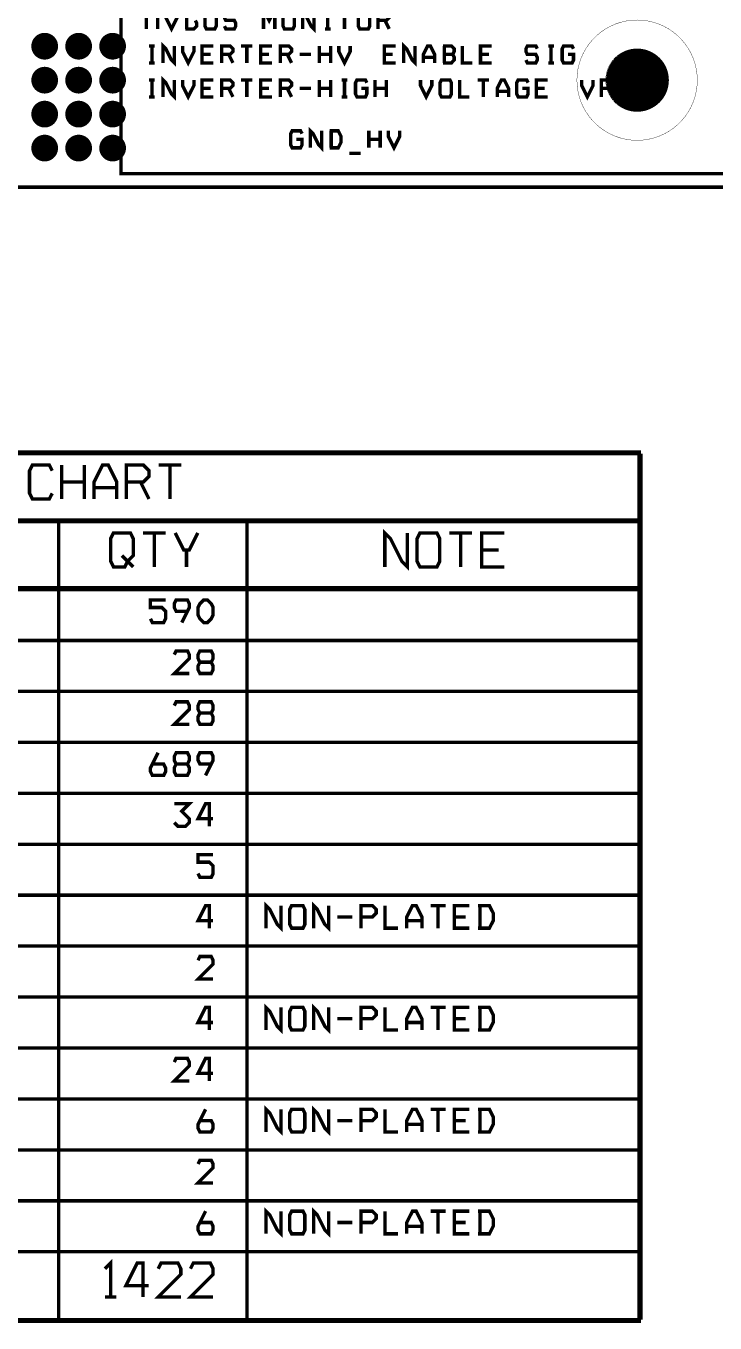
# Model space of a CAD drawing. Extents: x -11 to 221, y -93 to 178.
# Drawn here: x 41.8 to 93.3, y -93 to 4.1 of the extents above; entities that cross this region are included whole.
import ezdxf

# ---------------------------------------------------------------- set-up
doc = ezdxf.new("R2010")
doc.units = 0
doc.header["$MEASUREMENT"] = 0
doc.layers.get('0').update_dxf_attribs({"linetype": 'CONTINUOUS'})
for name, color, linetype in [('26-349-0_BOT', 7, 'CONTINUOUS'), ('26-349-0_DRD', 7, 'CONTINUOUS'), ('26-349-0_DRL', 2, 'CONTINUOUS'), ('26-349-0_FAB', 1, 'CONTINUOUS'), ('26-349-0_IN1', 3, 'CONTINUOUS'), ('26-349-0_IN2', 5, 'CONTINUOUS'), ('26-349-0_SMB', 10, 'CONTINUOUS'), ('26-349-0_SMT', 14, 'CONTINUOUS'), ('26-349-0_TOP', 11, 'CONTINUOUS'), ('THRUHOLE_NPT', 8, 'CONTINUOUS'), ('THRUHOLE_TAP', 15, 'CONTINUOUS')]:
    doc.layers.add(name, color=color, linetype=linetype)

# ---------------------------------------------------------------- blocks, each defined once
blk = doc.blocks.new('ROUND_1')
at = {"const_width": 2.3495}
blk.add_lwpolyline([(-1.17475, 0, 1), (1.17475, 0, 1)], format="xyb", close=True, dxfattribs=at)
blk = doc.blocks.new('ROUND_2')
at = {"const_width": 0.99949}
blk.add_lwpolyline([(-0.499744, 0, 1), (0.499744, 0, 1)], format="xyb", close=True, dxfattribs=at)
blk = doc.blocks.new('ROUND_93')
at = {"const_width": 0.54991}
blk.add_lwpolyline([(-0.274954, 0, 1), (0.274954, 0, 1)], format="xyb", close=True, dxfattribs=at)

msp = doc.modelspace()

# ---------------------------------------------------------------- linework, layer by layer
at = {"layer": '26-349-0_DRD', "const_width": 0.254}
for points in [[(42.545, 3.175), (42.545, 1.905)], [(43.815, 3.175), (42.545, 3.175)], [(43.815, 3.175), (42.545, 1.905)], [(43.815, 1.905), (42.545, 3.175)], [(43.815, 1.905), (43.815, 3.175)], [(45.085, 3.175), (45.085, 1.905)], [(46.355, 3.175), (45.085, 3.175)], [(46.355, 3.175), (45.085, 1.905)], [(46.355, 1.905), (45.085, 3.175)], [(46.355, 1.905), (46.355, 3.175)], [(47.625, 3.175), (47.625, 1.905)], [(48.895, 3.175), (47.625, 3.175)], [(48.895, 3.175), (47.625, 1.905)], [(48.895, 1.905), (47.625, 3.175)], [(48.895, 1.905), (48.895, 3.175)], [(42.545, 1.905), (43.815, 1.905)], [(45.085, 1.905), (46.355, 1.905)], [(47.625, 1.905), (48.895, 1.905)], [(87.50046, 1.27), (86.23046, 0)], [(88.77046, 0), (87.50046, 1.27)], [(42.545, 0.635), (42.545, -0.635)], [(43.815, 0.635), (42.545, 0.635)], [(43.815, 0.635), (42.545, -0.635)], [(43.815, -0.635), (42.545, 0.635)], [(43.815, -0.635), (43.815, 0.635)], [(45.085, 0.635), (45.085, -0.635)], [(46.355, 0.635), (45.085, 0.635)], [(46.355, 0.635), (45.085, -0.635)], [(46.355, -0.635), (45.085, 0.635)], [(46.355, -0.635), (46.355, 0.635)], [(47.625, 0.635), (47.625, -0.635)], [(48.895, 0.635), (47.625, 0.635)], [(48.895, 0.635), (47.625, -0.635)], [(48.895, -0.635), (47.625, 0.635)], [(48.895, -0.635), (48.895, 0.635)], [(86.23046, 0), (87.50046, -1.27)], [(87.75446, 0), (87.24646, 0)], [(87.50046, 0.254), (87.50046, -0.254)], [(87.50046, -1.27), (88.77046, 0)], [(42.545, -0.635), (43.815, -0.635)], [(45.085, -0.635), (46.355, -0.635)], [(47.625, -0.635), (48.895, -0.635)], [(42.545, -1.905), (42.545, -3.175)], [(43.815, -1.905), (42.545, -1.905)], [(43.815, -1.905), (42.545, -3.175)], [(43.815, -3.175), (42.545, -1.905)], [(43.815, -3.175), (43.815, -1.905)], [(45.085, -1.905), (45.085, -3.175)], [(46.355, -1.905), (45.085, -1.905)], [(46.355, -1.905), (45.085, -3.175)], [(46.355, -3.175), (45.085, -1.905)], [(46.355, -3.175), (46.355, -1.905)], [(47.625, -1.905), (47.625, -3.175)], [(48.895, -1.905), (47.625, -1.905)], [(48.895, -1.905), (47.625, -3.175)], [(48.895, -3.175), (47.625, -1.905)], [(48.895, -3.175), (48.895, -1.905)], [(42.545, -3.175), (43.815, -3.175)], [(45.085, -3.175), (46.355, -3.175)], [(47.625, -3.175), (48.895, -3.175)], [(42.545, -4.445), (42.545, -5.715)], [(43.815, -4.445), (42.545, -4.445)], [(43.815, -4.445), (42.545, -5.715)], [(43.815, -5.715), (42.545, -4.445)], [(43.815, -5.715), (43.815, -4.445)], [(45.085, -4.445), (45.085, -5.715)], [(46.355, -4.445), (45.085, -4.445)], [(46.355, -4.445), (45.085, -5.715)], [(46.355, -5.715), (45.085, -4.445)], [(46.355, -5.715), (46.355, -4.445)], [(47.625, -4.445), (47.625, -5.715)], [(48.895, -4.445), (47.625, -4.445)], [(48.895, -4.445), (47.625, -5.715)], [(48.895, -5.715), (47.625, -4.445)], [(48.895, -5.715), (48.895, -4.445)], [(42.545, -5.715), (43.815, -5.715)], [(45.085, -5.715), (46.355, -5.715)], [(47.625, -5.715), (48.895, -5.715)], [(180.9496, -8.001), (-5.99948, -8.001)], [(87.757, -27.813), (-7.112, -27.813)], [(87.63, -27.94), (-6.985, -27.94)], [(87.63, -92.71), (87.63, -27.94)], [(87.757, -92.71), (87.757, -27.94)], [(43.74134, -30.90418), (43.52798, -31.32582), (42.25798, -31.32582), (42.04716, -30.90418), (42.04716, -29.21), (42.25798, -28.78582), (43.52798, -28.78582), (43.74134, -29.21)], [(44.46016, -31.32582), (44.46016, -28.78582)], [(46.15434, -31.32582), (46.15434, -28.78582)], [(48.56734, -31.32582), (48.56734, -30.05582), (47.93234, -28.78582), (47.50816, -28.78582), (46.87316, -30.05582), (46.87316, -31.32582)], [(49.28616, -30.05582), (50.55616, -30.05582), (50.98034, -29.63418), (50.98034, -29.21), (50.55616, -28.78582), (49.28616, -28.78582), (49.28616, -31.32582)], [(53.39334, -28.78582), (51.69916, -28.78582)], [(52.54498, -31.32582), (52.54498, -28.78582)], [(46.15434, -30.05582), (44.46016, -30.05582)], [(50.34534, -30.05582), (50.98034, -31.32582)], [(48.56734, -30.48), (46.87316, -30.48)], [(87.63, -32.893), (-6.985, -32.893)], [(87.63, -33.02), (-6.985, -33.02)], [(44.21632, -92.71), (44.21632, -33.02)], [(58.31332, -92.71), (58.31332, -33.02)], [(48.11268, -35.98418), (48.3235, -36.40582), (49.16932, -36.40582), (49.38268, -35.98418), (49.80432, -35.56), (49.80432, -34.29), (49.5935, -33.86582), (48.3235, -33.86582), (48.11268, -34.29), (48.11268, -35.98418)], [(52.21732, -33.86582), (50.52568, -33.86582)], [(51.3715, -36.40582), (51.3715, -33.86582)], [(54.63032, -33.86582), (53.99532, -35.13582), (53.57368, -35.13582), (52.93868, -33.86582)], [(70.30466, -33.86582), (70.30466, -36.40582), (69.88048, -35.98418), (69.03466, -34.29), (68.61048, -33.86582), (68.61048, -36.40582)], [(71.23684, -36.40582), (71.02348, -35.98418), (71.02348, -34.29), (71.23684, -33.86582), (72.50684, -33.86582), (72.71766, -34.29), (72.71766, -35.98418), (72.50684, -36.40582), (71.23684, -36.40582)], [(75.13066, -33.86582), (73.43648, -33.86582)], [(74.28484, -36.40582), (74.28484, -33.86582)], [(77.54366, -36.40582), (75.84948, -36.40582), (75.84948, -33.86582), (77.54366, -33.86582)], [(48.9585, -35.56), (49.80432, -36.40582)], [(53.7845, -36.40582), (53.7845, -35.13582)], [(77.11948, -35.13582), (75.84948, -35.13582)], [(87.63, -37.973), (-6.985, -37.973)], [(87.63, -38.1), (-6.985, -38.1)], [(51.08956, -40.28694), (51.22926, -40.56888), (52.07762, -40.56888), (52.21732, -40.28694), (52.21732, -39.72306), (51.93538, -39.44112), (51.08956, -39.44112), (51.08956, -38.87724), (52.21732, -38.87724)], [(53.85562, -39.72306), (53.00726, -39.72306), (52.86756, -39.44112), (52.86756, -39.15918), (53.00726, -38.87724), (53.85562, -38.87724), (53.99532, -39.15918), (53.99532, -39.44112), (53.43144, -40.56888)], [(55.0672, -40.56888), (54.78526, -40.28694), (54.64556, -40.005), (54.64556, -39.44112), (54.78526, -39.15918), (55.0672, -38.87724), (55.35168, -38.87724), (55.63362, -39.15918), (55.77332, -39.44112), (55.77332, -40.005), (55.63362, -40.28694), (55.35168, -40.56888), (55.0672, -40.56888)], [(87.63, -41.91), (-6.985, -41.91)], [(53.99532, -44.37888), (52.86756, -44.37888), (53.99532, -43.25112), (53.99532, -42.96918), (53.85562, -42.68724), (53.00726, -42.68724), (52.86756, -42.96918)], [(55.63362, -43.53306), (55.77332, -43.25112), (55.77332, -42.96918), (55.63362, -42.68724), (54.78526, -42.68724), (54.64556, -42.96918), (54.64556, -43.25112), (54.78526, -43.53306), (55.63362, -43.53306), (55.77332, -43.815), (55.77332, -44.09694), (55.63362, -44.37888), (54.78526, -44.37888), (54.64556, -44.09694), (54.64556, -43.815), (54.78526, -43.53306)], [(87.63, -45.72), (-6.985, -45.72)], [(53.99532, -48.18888), (52.86756, -48.18888), (53.99532, -47.06112), (53.99532, -46.77918), (53.85562, -46.49724), (53.00726, -46.49724), (52.86756, -46.77918)], [(55.63362, -47.34306), (55.77332, -47.06112), (55.77332, -46.77918), (55.63362, -46.49724), (54.78526, -46.49724), (54.64556, -46.77918), (54.64556, -47.06112), (54.78526, -47.34306), (55.63362, -47.34306), (55.77332, -47.625), (55.77332, -47.90694), (55.63362, -48.18888), (54.78526, -48.18888), (54.64556, -47.90694), (54.64556, -47.625), (54.78526, -47.34306)], [(87.63, -49.53), (-6.985, -49.53)], [(51.22926, -51.15306), (52.07762, -51.15306), (52.21732, -51.435), (52.21732, -51.71694), (52.07762, -51.99888), (51.22926, -51.99888), (51.08956, -51.71694), (51.08956, -51.435), (51.65344, -50.30724)], [(53.85562, -51.15306), (53.99532, -50.87112), (53.99532, -50.58918), (53.85562, -50.30724), (53.00726, -50.30724), (52.86756, -50.58918), (52.86756, -50.87112), (53.00726, -51.15306), (53.85562, -51.15306), (53.99532, -51.435), (53.99532, -51.71694), (53.85562, -51.99888), (53.00726, -51.99888), (52.86756, -51.71694), (52.86756, -51.435), (53.00726, -51.15306)], [(55.63362, -51.15306), (54.78526, -51.15306), (54.64556, -50.87112), (54.64556, -50.58918), (54.78526, -50.30724), (55.63362, -50.30724), (55.77332, -50.58918), (55.77332, -50.87112), (55.20944, -51.99888)], [(87.63, -53.34), (-6.985, -53.34)], [(52.86756, -55.52694), (53.1495, -55.80888), (53.71338, -55.80888), (53.99532, -55.52694), (53.99532, -55.245), (53.43144, -54.68112), (53.99532, -54.11724), (52.86756, -54.11724)], [(55.77332, -55.245), (54.64556, -55.245), (55.20944, -54.11724), (55.49138, -54.11724), (55.49138, -55.80888)], [(87.63, -57.15), (-6.985, -57.15)], [(54.64556, -59.33694), (54.78526, -59.61888), (55.63362, -59.61888), (55.77332, -59.33694), (55.77332, -58.77306), (55.49138, -58.49112), (54.64556, -58.49112), (54.64556, -57.92724), (55.77332, -57.92724)], [(87.63, -60.96), (-6.985, -60.96)], [(55.77332, -62.865), (54.64556, -62.865), (55.20944, -61.73724), (55.49138, -61.73724), (55.49138, -63.42888)], [(60.85332, -61.73724), (60.85332, -63.42888), (60.57138, -63.14694), (60.0075, -62.01918), (59.72556, -61.73724), (59.72556, -63.42888)], [(61.64326, -63.42888), (61.50356, -63.14694), (61.50356, -62.01918), (61.64326, -61.73724), (62.49162, -61.73724), (62.63132, -62.01918), (62.63132, -63.14694), (62.49162, -63.42888), (61.64326, -63.42888)], [(64.40932, -61.73724), (64.40932, -63.42888), (64.12738, -63.14694), (63.5635, -62.01918), (63.28156, -61.73724), (63.28156, -63.42888)], [(66.83756, -62.58306), (67.68338, -62.58306), (67.96532, -62.30112), (67.96532, -62.01918), (67.68338, -61.73724), (66.83756, -61.73724), (66.83756, -63.42888)], [(69.60362, -63.42888), (68.61556, -63.42888), (68.61556, -61.73724)], [(71.38162, -63.42888), (71.38162, -62.58306), (70.95744, -61.73724), (70.6755, -61.73724), (70.25132, -62.58306), (70.25132, -63.42888)], [(73.15962, -61.73724), (72.02932, -61.73724)], [(72.5932, -63.42888), (72.5932, -61.73724)], [(74.93762, -63.42888), (73.80732, -63.42888), (73.80732, -61.73724), (74.93762, -61.73724)], [(75.58532, -63.42888), (76.43114, -63.42888), (76.71562, -62.865), (76.71562, -62.30112), (76.43114, -61.73724), (75.58532, -61.73724)], [(75.72756, -63.42888), (75.72756, -61.73724)], [(66.18732, -62.58306), (65.05956, -62.58306)], [(71.38162, -62.865), (70.25132, -62.865)], [(74.65314, -62.58306), (73.80732, -62.58306)], [(87.63, -64.77), (-6.985, -64.77)], [(55.77332, -67.23888), (54.64556, -67.23888), (55.77332, -66.11112), (55.77332, -65.82918), (55.63362, -65.54724), (54.78526, -65.54724), (54.64556, -65.82918)], [(87.63, -68.58), (-6.985, -68.58)], [(55.77332, -70.485), (54.64556, -70.485), (55.20944, -69.35724), (55.49138, -69.35724), (55.49138, -71.04888)], [(60.85332, -69.35724), (60.85332, -71.04888), (60.57138, -70.76694), (60.0075, -69.63918), (59.72556, -69.35724), (59.72556, -71.04888)], [(61.64326, -71.04888), (61.50356, -70.76694), (61.50356, -69.63918), (61.64326, -69.35724), (62.49162, -69.35724), (62.63132, -69.63918), (62.63132, -70.76694), (62.49162, -71.04888), (61.64326, -71.04888)], [(64.40932, -69.35724), (64.40932, -71.04888), (64.12738, -70.76694), (63.5635, -69.63918), (63.28156, -69.35724), (63.28156, -71.04888)], [(66.83756, -70.20306), (67.68338, -70.20306), (67.96532, -69.92112), (67.96532, -69.63918), (67.68338, -69.35724), (66.83756, -69.35724), (66.83756, -71.04888)], [(69.60362, -71.04888), (68.61556, -71.04888), (68.61556, -69.35724)], [(71.38162, -71.04888), (71.38162, -70.20306), (70.95744, -69.35724), (70.6755, -69.35724), (70.25132, -70.20306), (70.25132, -71.04888)], [(73.15962, -69.35724), (72.02932, -69.35724)], [(72.5932, -71.04888), (72.5932, -69.35724)], [(74.93762, -71.04888), (73.80732, -71.04888), (73.80732, -69.35724), (74.93762, -69.35724)], [(75.58532, -71.04888), (76.43114, -71.04888), (76.71562, -70.485), (76.71562, -69.92112), (76.43114, -69.35724), (75.58532, -69.35724)], [(75.72756, -71.04888), (75.72756, -69.35724)], [(66.18732, -70.20306), (65.05956, -70.20306)], [(71.38162, -70.485), (70.25132, -70.485)], [(74.65314, -70.20306), (73.80732, -70.20306)], [(87.63, -72.39), (-6.985, -72.39)], [(53.99532, -74.85888), (52.86756, -74.85888), (53.99532, -73.73112), (53.99532, -73.44918), (53.85562, -73.16724), (53.00726, -73.16724), (52.86756, -73.44918)], [(55.77332, -74.295), (54.64556, -74.295), (55.20944, -73.16724), (55.49138, -73.16724), (55.49138, -74.85888)], [(87.63, -76.2), (-6.985, -76.2)], [(54.78526, -77.82306), (55.63362, -77.82306), (55.77332, -78.105), (55.77332, -78.38694), (55.63362, -78.66888), (54.78526, -78.66888), (54.64556, -78.38694), (54.64556, -78.105), (55.20944, -76.97724)], [(60.85332, -76.97724), (60.85332, -78.66888), (60.57138, -78.38694), (60.0075, -77.25918), (59.72556, -76.97724), (59.72556, -78.66888)], [(61.64326, -78.66888), (61.50356, -78.38694), (61.50356, -77.25918), (61.64326, -76.97724), (62.49162, -76.97724), (62.63132, -77.25918), (62.63132, -78.38694), (62.49162, -78.66888), (61.64326, -78.66888)], [(64.40932, -76.97724), (64.40932, -78.66888), (64.12738, -78.38694), (63.5635, -77.25918), (63.28156, -76.97724), (63.28156, -78.66888)], [(66.83756, -77.82306), (67.68338, -77.82306), (67.96532, -77.54112), (67.96532, -77.25918), (67.68338, -76.97724), (66.83756, -76.97724), (66.83756, -78.66888)], [(69.60362, -78.66888), (68.61556, -78.66888), (68.61556, -76.97724)], [(71.38162, -78.66888), (71.38162, -77.82306), (70.95744, -76.97724), (70.6755, -76.97724), (70.25132, -77.82306), (70.25132, -78.66888)], [(73.15962, -76.97724), (72.02932, -76.97724)], [(72.5932, -78.66888), (72.5932, -76.97724)], [(74.93762, -78.66888), (73.80732, -78.66888), (73.80732, -76.97724), (74.93762, -76.97724)], [(75.58532, -78.66888), (76.43114, -78.66888), (76.71562, -78.105), (76.71562, -77.54112), (76.43114, -76.97724), (75.58532, -76.97724)], [(75.72756, -78.66888), (75.72756, -76.97724)], [(66.18732, -77.82306), (65.05956, -77.82306)], [(71.38162, -78.105), (70.25132, -78.105)], [(74.65314, -77.82306), (73.80732, -77.82306)], [(87.63, -80.01), (-6.985, -80.01)], [(55.77332, -82.47888), (54.64556, -82.47888), (55.77332, -81.35112), (55.77332, -81.06918), (55.63362, -80.78724), (54.78526, -80.78724), (54.64556, -81.06918)], [(87.63, -83.82), (-6.985, -83.82)], [(60.85332, -84.59724), (60.85332, -86.28888), (60.57138, -86.00694), (60.0075, -84.87918), (59.72556, -84.59724), (59.72556, -86.28888)], [(64.40932, -84.59724), (64.40932, -86.28888), (64.12738, -86.00694), (63.5635, -84.87918), (63.28156, -84.59724), (63.28156, -86.28888)], [(54.78526, -85.44306), (55.63362, -85.44306), (55.77332, -85.725), (55.77332, -86.00694), (55.63362, -86.28888), (54.78526, -86.28888), (54.64556, -86.00694), (54.64556, -85.725), (55.20944, -84.59724)], [(61.64326, -86.28888), (61.50356, -86.00694), (61.50356, -84.87918), (61.64326, -84.59724), (62.49162, -84.59724), (62.63132, -84.87918), (62.63132, -86.00694), (62.49162, -86.28888), (61.64326, -86.28888)], [(66.18732, -85.44306), (65.05956, -85.44306)], [(66.83756, -85.44306), (67.68338, -85.44306), (67.96532, -85.16112), (67.96532, -84.87918), (67.68338, -84.59724), (66.83756, -84.59724), (66.83756, -86.28888)], [(69.60362, -86.28888), (68.61556, -86.28888), (68.61556, -84.59724)], [(71.38162, -86.28888), (71.38162, -85.44306), (70.95744, -84.59724), (70.6755, -84.59724), (70.25132, -85.44306), (70.25132, -86.28888)], [(73.15962, -84.59724), (72.02932, -84.59724)], [(72.5932, -86.28888), (72.5932, -84.59724)], [(74.93762, -86.28888), (73.80732, -86.28888), (73.80732, -84.59724), (74.93762, -84.59724)], [(74.65314, -85.44306), (73.80732, -85.44306)], [(75.58532, -86.28888), (76.43114, -86.28888), (76.71562, -85.725), (76.71562, -85.16112), (76.43114, -84.59724), (75.58532, -84.59724)], [(75.72756, -86.28888), (75.72756, -84.59724)], [(71.38162, -85.725), (70.25132, -85.725)], [(87.63, -87.63), (-6.985, -87.63)], [(48.11268, -91.01582), (48.11268, -88.47582), (47.6885, -88.9)], [(50.94732, -90.17), (49.25568, -90.17), (50.1015, -88.47582), (50.52568, -88.47582), (50.52568, -91.01582)], [(53.36032, -91.01582), (51.66868, -91.01582), (53.36032, -89.32418), (53.36032, -88.9), (53.1495, -88.47582), (51.8795, -88.47582), (51.66868, -88.9)], [(55.77332, -91.01582), (54.08168, -91.01582), (55.77332, -89.32418), (55.77332, -88.9), (55.5625, -88.47582), (54.2925, -88.47582), (54.08168, -88.9)], [(48.53432, -91.01582), (47.6885, -91.01582)], [(87.757, -92.837), (-7.112, -92.837)], [(87.63, -92.71), (-6.985, -92.71)]]:
    msp.add_lwpolyline(points, dxfattribs=at)
at = {"layer": '26-349-0_DRL', "const_width": 0.254}
msp.add_lwpolyline([(180.9496, -8.001), (-5.99948, -8.001)], dxfattribs=at)
at = {"layer": '26-349-0_FAB', "const_width": 0.254}
for points in [[(-7.62, 142.24), (-7.62, 102.87), (17.78, 102.87), (17.78, 93.345), (55.88, 93.345), (55.88, 55.245), (48.895, 55.245), (48.895, -6.985), (109.22, -6.985), (109.22, 45.72), (66.04, 45.72), (66.04, 142.875), (33.655, 142.875), (27.94, 148.59), (27.94, 152.4), (11.43, 152.4), (11.43, 142.24), (-7.62, 142.24)], [(50.77968, 3.83032), (50.77968, 5.10032)], [(51.6255, 3.83032), (51.6255, 5.10032)], [(53.086, 5.10032), (53.086, 4.67868), (52.66182, 3.83032), (52.24018, 4.67868), (52.24018, 5.10032)], [(53.80482, 3.83032), (53.80482, 5.10032)], [(56.007, 5.10032), (56.007, 4.04368), (55.90032, 3.83032), (55.26532, 3.83032), (55.16118, 4.04368), (55.16118, 5.10032)], [(57.4675, 4.8895), (57.36082, 5.10032), (56.72582, 5.10032), (56.62168, 4.8895), (56.62168, 4.67868), (56.72582, 4.46532), (57.36082, 4.46532), (57.4675, 4.2545), (57.4675, 4.04368), (57.36082, 3.83032), (56.72582, 3.83032), (56.62168, 4.04368)], [(60.3885, 3.83032), (60.3885, 5.10032), (60.17768, 4.8895), (59.96432, 4.46532), (59.7535, 4.8895), (59.54268, 5.10032), (59.54268, 3.83032)], [(61.10732, 3.83032), (61.00318, 4.04368), (61.00318, 4.8895), (61.10732, 5.10032), (61.74232, 5.10032), (61.849, 4.8895), (61.849, 4.04368), (61.74232, 3.83032), (61.10732, 3.83032)], [(63.3095, 5.10032), (63.3095, 3.83032), (63.09868, 4.04368), (62.6745, 4.8895), (62.46368, 5.10032), (62.46368, 3.83032)], [(64.34582, 3.83032), (64.34582, 5.10032)], [(65.5955, 3.83032), (65.5955, 5.10032)], [(66.7385, 3.83032), (66.63182, 4.04368), (66.63182, 4.8895), (66.7385, 5.10032), (67.3735, 5.10032), (67.48018, 4.8895), (67.48018, 4.04368), (67.3735, 3.83032), (66.7385, 3.83032)], [(68.09232, 4.46532), (68.72732, 4.46532), (68.94068, 4.67868), (68.94068, 4.8895), (68.72732, 5.10032), (68.09232, 5.10032), (68.09232, 3.83032)], [(53.70068, 3.83032), (54.33568, 3.83032), (54.5465, 4.04368), (54.5465, 4.2545), (54.43982, 4.46532)], [(64.55918, 3.83032), (64.135, 3.83032)], [(68.62318, 4.46532), (68.94068, 3.83032)], [(51.41468, 2.56032), (50.9905, 2.56032)], [(51.20132, 1.29032), (51.20132, 2.56032)], [(52.87518, 2.56032), (52.87518, 1.29032), (52.66182, 1.50368), (52.24018, 2.3495), (52.02682, 2.56032), (52.02682, 1.29032)], [(54.33568, 2.56032), (54.33568, 2.13868), (53.9115, 1.29032), (53.48732, 2.13868), (53.48732, 2.56032)], [(55.79618, 1.29032), (54.94782, 1.29032), (54.94782, 2.56032), (55.79618, 2.56032)], [(55.58282, 1.92532), (54.94782, 1.92532)], [(56.40832, 1.92532), (57.04332, 1.92532), (57.25668, 2.13868), (57.25668, 2.3495), (57.04332, 2.56032), (56.40832, 2.56032), (56.40832, 1.29032)], [(56.93918, 1.92532), (57.25668, 1.29032)], [(58.71718, 2.56032), (57.86882, 2.56032)], [(58.293, 1.29032), (58.293, 2.56032)], [(60.17768, 1.29032), (59.32932, 1.29032), (59.32932, 2.56032), (60.17768, 2.56032)], [(59.96432, 1.92532), (59.32932, 1.92532)], [(60.78982, 1.92532), (61.42482, 1.92532), (61.63818, 2.13868), (61.63818, 2.3495), (61.42482, 2.56032), (60.78982, 2.56032), (60.78982, 1.29032)], [(61.32068, 1.92532), (61.63818, 1.29032)], [(63.09868, 1.92532), (62.25032, 1.92532)], [(63.71082, 1.29032), (63.71082, 2.56032)], [(64.55918, 1.92532), (63.71082, 1.92532)], [(64.55918, 1.29032), (64.55918, 2.56032)], [(66.01968, 2.56032), (66.01968, 2.13868), (65.5955, 1.29032), (65.17132, 2.13868), (65.17132, 2.56032)], [(69.41566, 1.29032), (68.56984, 1.29032), (68.56984, 2.56032), (69.41566, 2.56032)], [(69.20484, 1.92532), (68.56984, 1.92532)], [(70.87616, 2.56032), (70.87616, 1.29032), (70.66534, 1.50368), (70.24116, 2.3495), (70.03034, 2.56032), (70.03034, 1.29032)], [(72.33666, 1.29032), (72.33666, 1.92532), (72.01916, 2.56032), (71.80834, 2.56032), (71.49084, 1.92532), (71.49084, 1.29032)], [(73.05548, 1.92532), (73.69048, 1.92532), (73.79716, 2.13868), (73.79716, 2.3495), (73.58634, 2.56032), (72.95134, 2.56032)], [(72.95134, 1.29032), (73.58634, 1.29032), (73.79716, 1.50368), (73.79716, 1.7145), (73.69048, 1.92532)], [(73.05548, 1.29032), (73.05548, 2.56032)], [(75.15098, 1.29032), (74.41184, 1.29032), (74.41184, 2.56032)], [(76.61148, 1.29032), (75.76566, 1.29032), (75.76566, 2.56032), (76.61148, 2.56032)], [(76.40066, 1.92532), (75.76566, 1.92532)], [(80.01, 2.3495), (79.90332, 2.56032), (79.26832, 2.56032), (79.16418, 2.3495), (79.16418, 2.13868), (79.26832, 1.92532), (79.90332, 1.92532), (80.01, 1.7145), (80.01, 1.50368), (79.90332, 1.29032), (79.26832, 1.29032), (79.16418, 1.50368)], [(81.25968, 2.56032), (80.8355, 2.56032)], [(81.04632, 1.29032), (81.04632, 2.56032)], [(82.296, 1.92532), (82.72018, 1.92532), (82.72018, 1.50368), (82.6135, 1.29032), (81.9785, 1.29032), (81.87182, 1.50368), (81.87182, 2.3495), (81.9785, 2.56032), (82.6135, 2.56032), (82.72018, 2.3495)], [(51.41468, 1.29032), (50.9905, 1.29032)], [(72.33666, 1.7145), (71.49084, 1.7145)], [(81.25968, 1.29032), (80.8355, 1.29032)], [(51.41468, 0.02032), (50.9905, 0.02032)], [(51.20132, -1.24968), (51.20132, 0.02032)], [(52.87518, 0.02032), (52.87518, -1.24968), (52.66182, -1.03632), (52.24018, -0.1905), (52.02682, 0.02032), (52.02682, -1.24968)], [(54.33568, 0.02032), (54.33568, -0.40132), (53.9115, -1.24968), (53.48732, -0.40132), (53.48732, 0.02032)], [(55.79618, -1.24968), (54.94782, -1.24968), (54.94782, 0.02032), (55.79618, 0.02032)], [(56.40832, -0.61468), (57.04332, -0.61468), (57.25668, -0.40132), (57.25668, -0.1905), (57.04332, 0.02032), (56.40832, 0.02032), (56.40832, -1.24968)], [(58.71718, 0.02032), (57.86882, 0.02032)], [(58.293, -1.24968), (58.293, 0.02032)], [(60.17768, -1.24968), (59.32932, -1.24968), (59.32932, 0.02032), (60.17768, 0.02032)], [(60.78982, -0.61468), (61.42482, -0.61468), (61.63818, -0.40132), (61.63818, -0.1905), (61.42482, 0.02032), (60.78982, 0.02032), (60.78982, -1.24968)], [(63.71082, -1.24968), (63.71082, 0.02032)], [(64.55918, -1.24968), (64.55918, 0.02032)], [(65.80632, 0.02032), (65.38468, 0.02032)], [(65.5955, -1.24968), (65.5955, 0.02032)], [(66.84518, -0.61468), (67.26682, -0.61468), (67.26682, -1.03632), (67.16268, -1.24968), (66.52768, -1.24968), (66.421, -1.03632), (66.421, -0.1905), (66.52768, 0.02032), (67.16268, 0.02032), (67.26682, -0.1905)], [(67.8815, -1.24968), (67.8815, 0.02032)], [(68.72732, -1.24968), (68.72732, 0.02032)], [(72.12584, 0.02032), (72.12584, -0.40132), (71.70166, -1.24968), (71.27748, -0.40132), (71.27748, 0.02032)], [(72.84466, -1.24968), (72.73798, -1.03632), (72.73798, -0.1905), (72.84466, 0.02032), (73.47966, 0.02032), (73.58634, -0.1905), (73.58634, -1.03632), (73.47966, -1.24968), (72.84466, -1.24968)], [(74.94016, -1.24968), (74.19848, -1.24968), (74.19848, 0.02032)], [(76.40066, 0.02032), (75.55484, 0.02032)], [(75.97648, -1.24968), (75.97648, 0.02032)], [(77.86116, -1.24968), (77.86116, -0.61468), (77.54366, 0.02032), (77.33284, 0.02032), (77.01534, -0.61468), (77.01534, -1.24968)], [(78.89748, -0.61468), (79.32166, -0.61468), (79.32166, -1.03632), (79.21498, -1.24968), (78.57998, -1.24968), (78.47584, -1.03632), (78.47584, -0.1905), (78.57998, 0.02032), (79.21498, 0.02032), (79.32166, -0.1905)], [(80.78216, -1.24968), (79.93634, -1.24968), (79.93634, 0.02032), (80.78216, 0.02032)], [(84.18068, 0.02032), (84.18068, -0.40132), (83.7565, -1.24968), (83.33232, -0.40132), (83.33232, 0.02032)], [(84.79282, -0.61468), (85.42782, -0.61468), (85.64118, -0.40132), (85.64118, -0.1905), (85.42782, 0.02032), (84.79282, 0.02032), (84.79282, -1.24968)], [(87.10168, -1.24968), (86.25332, -1.24968), (86.25332, 0.02032), (87.10168, 0.02032)], [(87.71382, -1.24968), (87.71382, 0.02032), (88.56218, 0.02032)], [(55.58282, -0.61468), (54.94782, -0.61468)], [(56.93918, -0.61468), (57.25668, -1.24968)], [(59.96432, -0.61468), (59.32932, -0.61468)], [(61.32068, -0.61468), (61.63818, -1.24968)], [(63.09868, -0.61468), (62.25032, -0.61468)], [(64.55918, -0.61468), (63.71082, -0.61468)], [(68.72732, -0.61468), (67.8815, -0.61468)], [(77.86116, -0.8255), (77.01534, -0.8255)], [(80.57134, -0.61468), (79.93634, -0.61468)], [(85.32368, -0.61468), (85.64118, -1.24968)], [(86.88832, -0.61468), (86.25332, -0.61468)], [(88.34882, -0.61468), (87.71382, -0.61468)], [(51.41468, -1.24968), (50.9905, -1.24968)], [(65.80632, -1.24968), (65.38468, -1.24968)], [(61.99632, -4.42468), (62.4205, -4.42468), (62.4205, -4.84632), (62.31382, -5.05968), (61.67882, -5.05968), (61.57468, -4.84632), (61.57468, -4.0005), (61.67882, -3.78968), (62.31382, -3.78968), (62.4205, -4.0005)], [(63.881, -3.78968), (63.881, -5.05968), (63.67018, -4.84632), (63.246, -4.0005), (63.03518, -3.78968), (63.03518, -5.05968)], [(64.49568, -5.05968), (65.13068, -5.05968), (65.3415, -4.6355), (65.3415, -4.21132), (65.13068, -3.78968), (64.49568, -3.78968)], [(64.59982, -5.05968), (64.59982, -3.78968)], [(67.41668, -5.05968), (67.41668, -3.78968)], [(68.2625, -5.05968), (68.2625, -3.78968)], [(69.723, -3.78968), (69.723, -4.21132), (69.29882, -5.05968), (68.87718, -4.21132), (68.87718, -3.78968)], [(68.2625, -4.42468), (67.41668, -4.42468)], [(66.802, -5.48132), (65.95618, -5.48132)], [(180.9496, -8.001), (-5.99948, -8.001)]]:
    msp.add_lwpolyline(points, dxfattribs=at)
at = {"layer": '26-349-0_FAB', "const_width": 0.0254}
for points in [[(87.47506, 4.50088, 0.4142136), (82.97418, 0)], [(91.97594, 0, 0.4142136), (87.47506, 4.50088)], [(87.47506, 2.3495, 0.4142136), (85.12556, 0)], [(89.82456, 0, 0.4142136), (87.47506, 2.3495)], [(82.97418, 0, 0.4142136), (87.47506, -4.50088)], [(85.12556, 0, 0.4142136), (87.47506, -2.3495)], [(87.47506, -4.50088, 0.4142136), (91.97594, 0)], [(87.47506, -2.3495, 0.4142136), (89.82456, 0)]]:
    msp.add_lwpolyline(points, format="xyb", dxfattribs=at)

# ---------------------------------------------------------------- block references
at = {"layer": '26-349-0_BOT'}
for name, p in [('ROUND_2', (43.18, 2.54)), ('ROUND_2', (45.72, 2.54)), ('ROUND_2', (48.26, 2.54)), ('ROUND_1', (87.50046, 0)), ('ROUND_2', (43.18, 0)), ('ROUND_2', (45.72, 0)), ('ROUND_2', (48.26, 0)), ('ROUND_2', (43.18, -2.54)), ('ROUND_2', (45.72, -2.54)), ('ROUND_2', (48.26, -2.54)), ('ROUND_2', (43.18, -5.08)), ('ROUND_2', (45.72, -5.08)), ('ROUND_2', (48.26, -5.08))]:
    msp.add_blockref(name, p, dxfattribs=at)
at = {"layer": '26-349-0_DRL'}
for name, p in [('ROUND_93', (43.18, 2.54)), ('ROUND_93', (45.72, 2.54)), ('ROUND_93', (48.26, 2.54)), ('ROUND_1', (87.50046, 0)), ('ROUND_93', (43.18, 0)), ('ROUND_93', (45.72, 0)), ('ROUND_93', (48.26, 0)), ('ROUND_93', (43.18, -2.54)), ('ROUND_93', (45.72, -2.54)), ('ROUND_93', (48.26, -2.54)), ('ROUND_93', (43.18, -5.08)), ('ROUND_93', (45.72, -5.08)), ('ROUND_93', (48.26, -5.08))]:
    msp.add_blockref(name, p, dxfattribs=at)
at = {"layer": '26-349-0_IN1'}
for name, p in [('ROUND_2', (43.18, 2.54)), ('ROUND_2', (45.72, 2.54)), ('ROUND_2', (48.26, 2.54)), ('ROUND_1', (87.50046, 0)), ('ROUND_2', (43.18, 0)), ('ROUND_2', (45.72, 0)), ('ROUND_2', (48.26, 0)), ('ROUND_2', (43.18, -2.54)), ('ROUND_2', (45.72, -2.54)), ('ROUND_2', (48.26, -2.54)), ('ROUND_2', (43.18, -5.08)), ('ROUND_2', (45.72, -5.08)), ('ROUND_2', (48.26, -5.08))]:
    msp.add_blockref(name, p, dxfattribs=at)
at = {"layer": '26-349-0_IN2'}
for name, p in [('ROUND_2', (43.18, 2.54)), ('ROUND_2', (45.72, 2.54)), ('ROUND_2', (48.26, 2.54)), ('ROUND_1', (87.50046, 0)), ('ROUND_2', (43.18, 0)), ('ROUND_2', (45.72, 0)), ('ROUND_2', (48.26, 0)), ('ROUND_2', (43.18, -2.54)), ('ROUND_2', (45.72, -2.54)), ('ROUND_2', (48.26, -2.54)), ('ROUND_2', (43.18, -5.08)), ('ROUND_2', (45.72, -5.08)), ('ROUND_2', (48.26, -5.08))]:
    msp.add_blockref(name, p, dxfattribs=at)
at = {"layer": '26-349-0_SMB'}
for p in [(43.18, 2.54), (45.72, 2.54), (48.26, 2.54), (43.18, 0), (45.72, 0), (48.26, 0), (43.18, -2.54), (45.72, -2.54), (48.26, -2.54), (43.18, -5.08), (45.72, -5.08), (48.26, -5.08)]:
    msp.add_blockref('ROUND_2', p, dxfattribs=at)
at = {"layer": '26-349-0_SMT'}
for p in [(43.18, 2.54), (45.72, 2.54), (48.26, 2.54), (43.18, 0), (45.72, 0), (48.26, 0), (43.18, -2.54), (45.72, -2.54), (48.26, -2.54), (43.18, -5.08), (45.72, -5.08), (48.26, -5.08)]:
    msp.add_blockref('ROUND_2', p, dxfattribs=at)
at = {"layer": '26-349-0_TOP'}
for name, p in [('ROUND_2', (43.18, 2.54)), ('ROUND_2', (45.72, 2.54)), ('ROUND_2', (48.26, 2.54)), ('ROUND_1', (87.50046, 0)), ('ROUND_2', (43.18, 0)), ('ROUND_2', (45.72, 0)), ('ROUND_2', (48.26, 0)), ('ROUND_2', (43.18, -2.54)), ('ROUND_2', (45.72, -2.54)), ('ROUND_2', (48.26, -2.54)), ('ROUND_2', (43.18, -5.08)), ('ROUND_2', (45.72, -5.08)), ('ROUND_2', (48.26, -5.08))]:
    msp.add_blockref(name, p, dxfattribs=at)
at = {"layer": 'THRUHOLE_NPT'}
msp.add_blockref('ROUND_1', (87.50046, 0), dxfattribs=at)
at = {"layer": 'THRUHOLE_TAP'}
for p in [(43.18, 2.54), (45.72, 2.54), (48.26, 2.54), (43.18, 0), (45.72, 0), (48.26, 0), (43.18, -2.54), (45.72, -2.54), (48.26, -2.54), (43.18, -5.08), (45.72, -5.08), (48.26, -5.08)]:
    msp.add_blockref('ROUND_93', p, dxfattribs=at)

doc.saveas('drawing.dxf')
